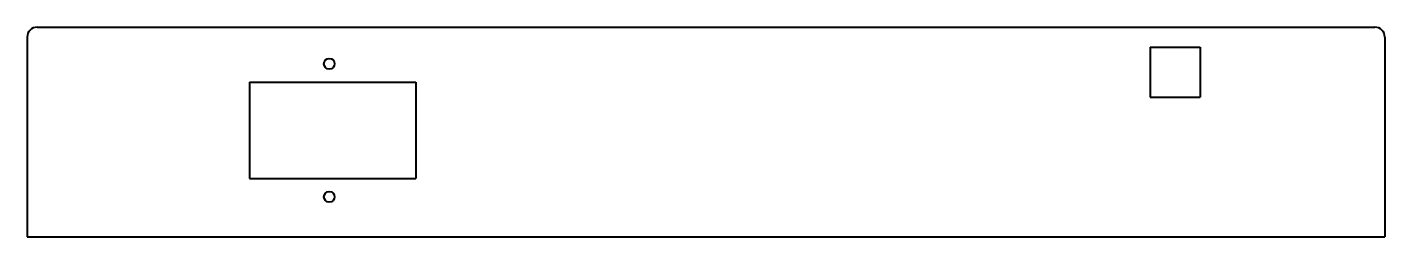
# Model space of a CAD drawing. Header units: inches. Extents: x -229 to 179, y -114 to -51.
import ezdxf

# ---------------------------------------------------------------- set-up
doc = ezdxf.new("R2010")
doc.units = ezdxf.units.IN
doc.header["$MEASUREMENT"] = 0
doc.layers.add('Visible', color=7, linetype='Continuous', lineweight=40)

msp = doc.modelspace()

# ---------------------------------------------------------------- linework, layer by layer
at = {"layer": 'Visible'}
for p, q in [((-225.79, -50.89), (176.21, -50.89)), ((-228.79, -53.89), (-228.79, -113.89)), ((108.71, -56.89), (123.71, -56.89)), ((108.71, -56.89), (108.71, -71.89)), ((123.71, -56.89), (123.71, -71.89)), ((179.21, -53.89), (179.21, -113.89)), ((-161.99, -67.39), (-111.99, -67.39)), ((-161.99, -67.39), (-161.99, -96.39)), ((-111.99, -67.39), (-111.99, -96.39)), ((108.71, -71.89), (123.71, -71.89)), ((-161.99, -96.39), (-111.99, -96.39)), ((-228.79, -113.89), (179.21, -113.89))]:
    msp.add_line(p, q, dxfattribs=at)
for centre in [(-137.99, -61.89), (-137.99, -101.89)]:
    msp.add_circle(centre, 1.6, dxfattribs=at)
for centre, start, end in [((-225.79, -53.89), 90, 180), ((176.21, -53.89), 0, 90)]:
    msp.add_arc(centre, 3, start, end, dxfattribs=at)

doc.saveas('drawing.dxf')
